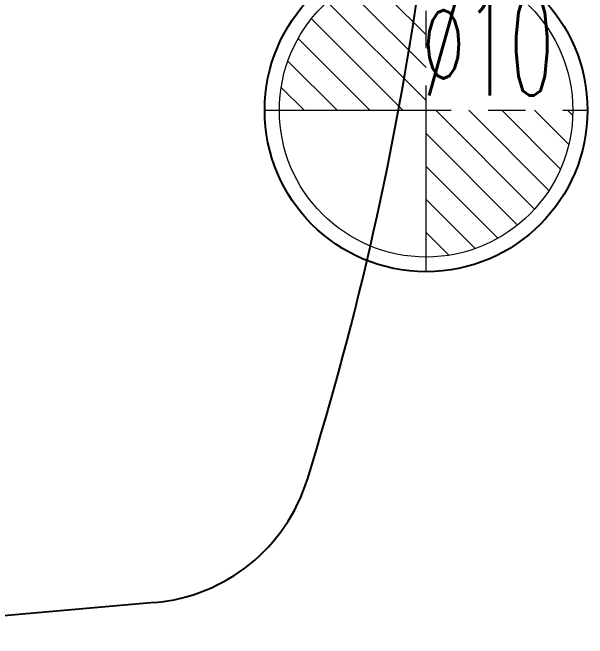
# Model space of a CAD drawing. Header units: millimetres. Extents: x 2519 to 3162, y 2051 to 2506.
# Drawn here: x 2908.32 to 2927.91, y 2241.55 to 2262.88 of the extents above; entities that cross this region are included whole.
import ezdxf
from ezdxf.enums import TextEntityAlignment as Align
from ezdxf.lldxf.tags import DXFTag

# ---------------------------------------------------------------- set-up
doc = ezdxf.new("R2010")
doc.units = ezdxf.units.MM
doc.linetypes.add('CENTER', pattern=[50.8, 31.75, -6.35, 6.35, -6.35])
doc.layers.add('20', color=7, linetype='Continuous', true_color=0xffffff)
doc.layers.add('epin', color=13, linetype='Continuous', lineweight=9)
doc.styles.add('TXT05', font='txt.shx', dxfattribs={"width": 0.5, "bigfont": 'gbcbig.shx'})
tags = doc.linetypes.add('DASHED', pattern=[25.72, 12.86, -12.86]).pattern_tags.tags
tags[6:7] = [DXFTag(74, 4), DXFTag(75, 0), DXFTag(340, '0'), DXFTag(46, 0.0), DXFTag(50, 0.0), DXFTag(44, 0.0), DXFTag(45, 0.0)]
tags[4:5] = [DXFTag(74, 4), DXFTag(75, 0), DXFTag(340, '0'), DXFTag(46, 0.0), DXFTag(50, 0.0), DXFTag(44, 0.0), DXFTag(45, 0.0)]

# ---------------------------------------------------------------- blocks, each defined once
blk = doc.blocks.new('epin_ejp_10')
at = {"layer": 'epin'}
h = blk.add_hatch(dxfattribs=at)
h.set_pattern_fill('_ANSI31', color=123, scale=0.25, angle=90)
h.set_pattern_definition([(135, (-3738.4753, 4034.3883), (-0.56126601, -0.56126601), [])])
h.paths.add_polyline_path([(0, 5, 0.414214), (-5, 0), (0, 0)])
h.paths.add_polyline_path([(5, 0), (0, 0), (0, -5, 0.414214)])
at = {"layer": 'epin', "color": 1, "linetype": 'CENTER', "ltscale": 0.2}
for p, q in [((0, -5.5), (0, 5.5)), ((-5.5, 0), (5.5, 0))]:
    blk.add_line(p, q, dxfattribs=at)
at = {"layer": 'epin'}
blk.add_circle((0, 0), 5, dxfattribs=at)
at = {"layer": 'epin', "color": 6, "style": 'TXT05', "width": 0.5}
blk.add_text('%%c10', height=3.5, dxfattribs=at).set_placement((2.096, 2.25), align=Align.MIDDLE)

msp = doc.modelspace()

# ---------------------------------------------------------------- linework, layer by layer
at = {"layer": '20', "color": 7, "linetype": 'Continuous'}
msp.add_line((2913.162, 2242.777), (2899.169, 2241.552), dxfattribs=at)
at = {"layer": '20', "color": 8, "linetype": 'DASHED', "ltscale": 0.3}
msp.add_circle((2922.414, 2259.55), 5.5, dxfattribs=at)
at = {"layer": '20', "color": 7, "linetype": 'Continuous'}
for centre, radius, start, end in [((2813.414, 2279.55), 109.894, 342.75739, 351.87147), ((2912.639, 2248.754), 6, 275, 342.7574)]:
    msp.add_arc(centre, radius, start, end, dxfattribs=at)

# ---------------------------------------------------------------- block references
at = {"layer": 'epin'}
msp.add_blockref('epin_ejp_10', (2922.414, 2259.55), dxfattribs=at)

doc.saveas('drawing.dxf')
